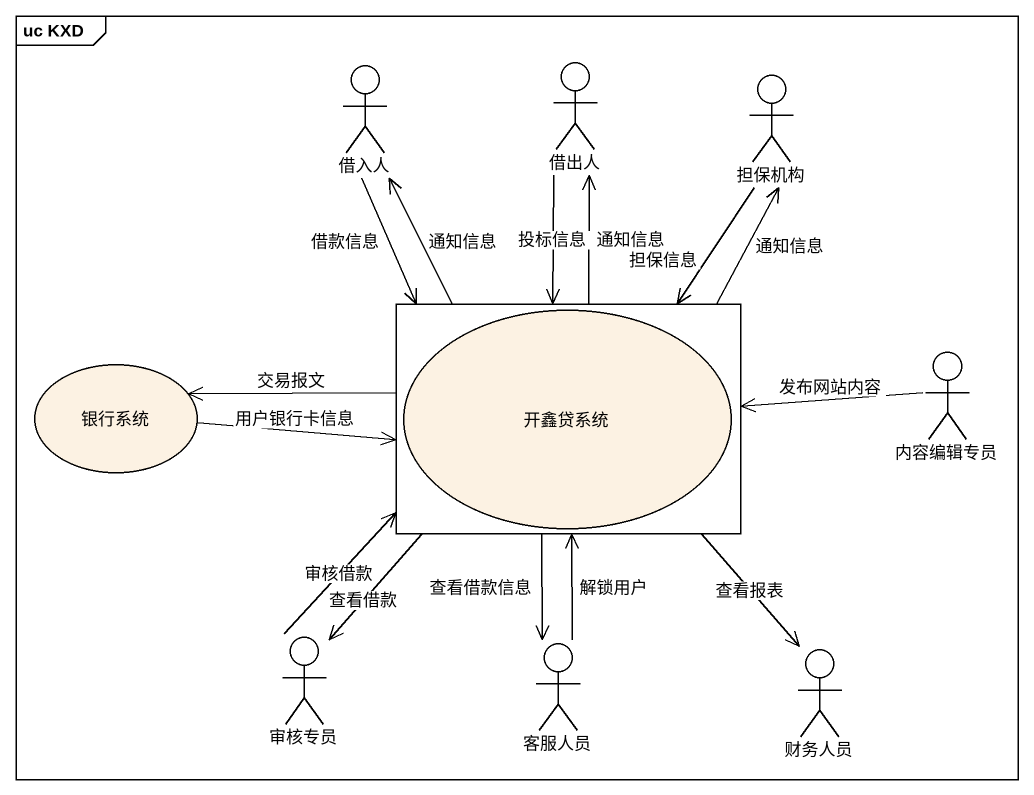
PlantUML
@startuml
mainframe uc KXD
actor 借入人
actor 借出人
actor 担保机构
rectangle " " as rectangle1 {
  usecase 开鑫贷系统
}
actor 内容编辑专员
usecase 银行系统
actor 审核专员
actor 客服人员
actor 财务人员
借入人 --> rectangle1 : 借款信息
借入人 <-- rectangle1 : 通知信息
借出人 --> rectangle1 : 投标信息
担保机构 --> rectangle1 : 担保信息
rectangle1 -up-> 借出人 : 通知信息
rectangle1 -up-> 担保机构 : 通知信息
rectangle1 <-- 审核专员 : 审核借款
rectangle1 --> 审核专员 : 查看借款
rectangle1 --> 客服人员 : 查看借款信息
rectangle1 --> 财务人员 : 查看报表
内容编辑专员 -left-> rectangle1 : 发布网站内容
银行系统 -right-> rectangle1 : 用户银行卡信息
银行系统 <-right- rectangle1 : 交易报文
客服人员 -up-> rectangle1 : 解锁用户
@enduml
